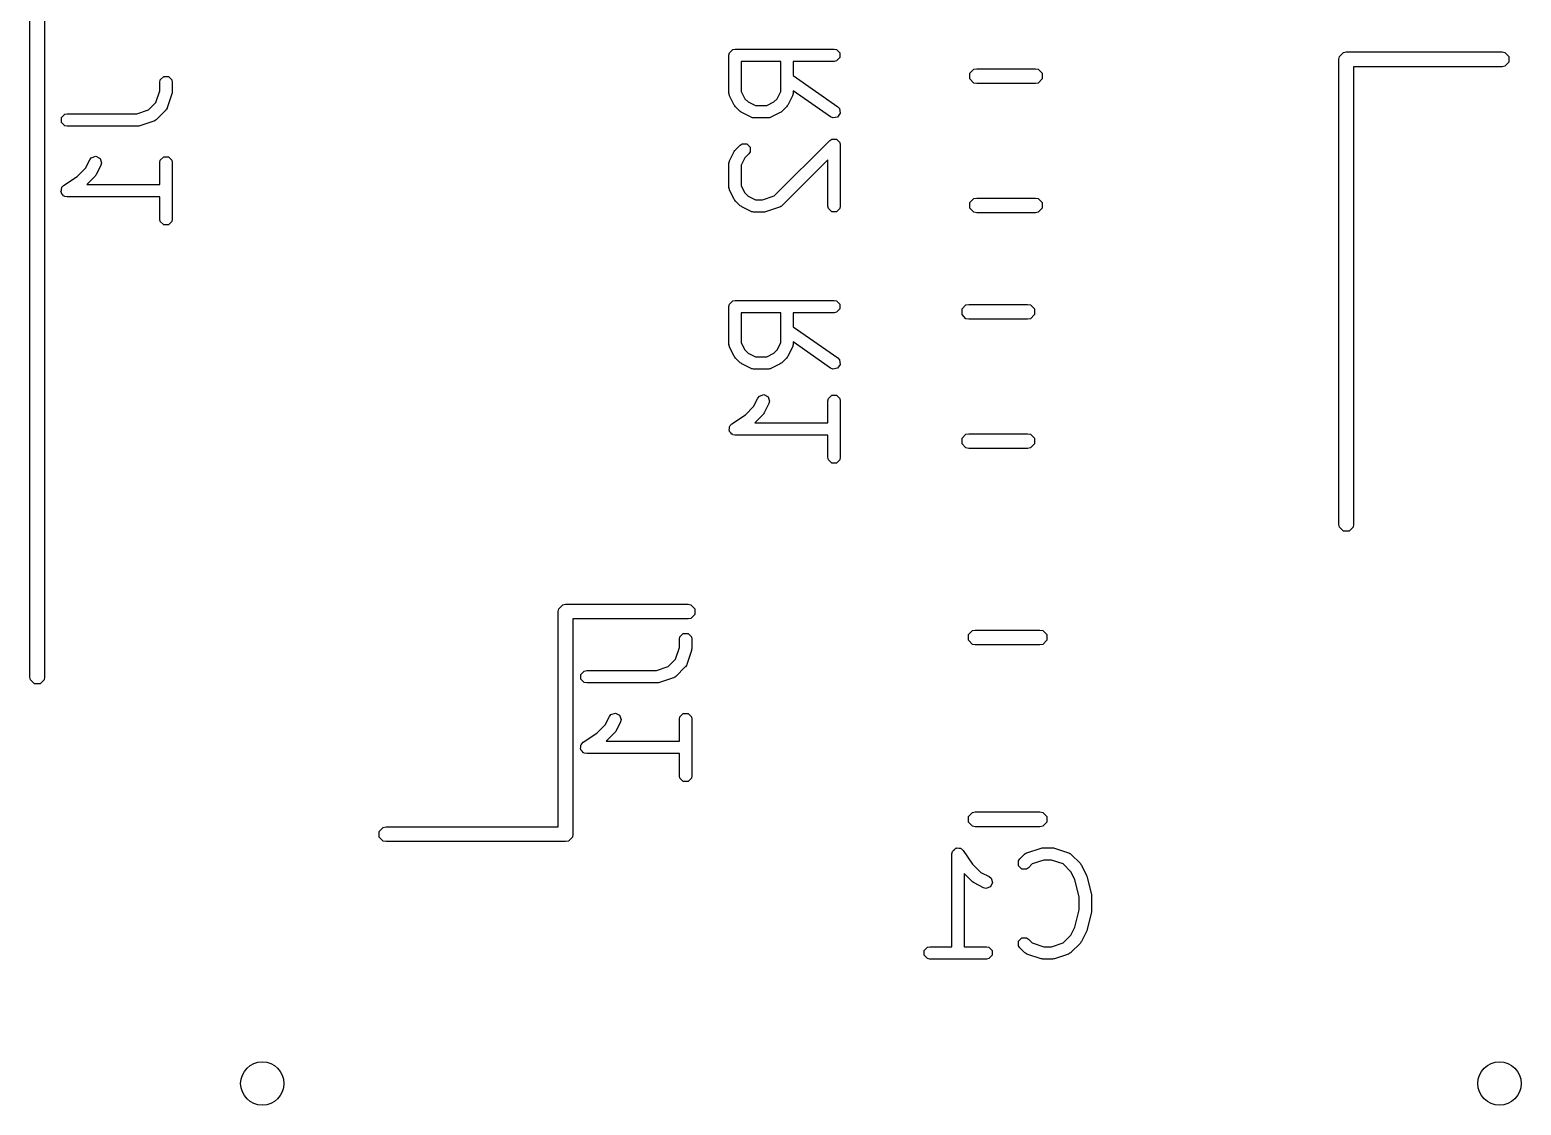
# Model space of a CAD drawing. Extents: x 4.95 to 7.04, y -4.14 to -2.94.
# Drawn here: x 4.9631 to 5.4377, y -4.1376 to -3.7954 of the extents above; entities that cross this region are included whole.
import ezdxf

# ---------------------------------------------------------------- set-up
doc = ezdxf.new("R2010")
doc.units = 0
doc.header["$MEASUREMENT"] = 0
doc.layers.add('BLACK', color=7, linetype='CONTINUOUS')

msp = doc.modelspace()

# ---------------------------------------------------------------- linework, layer by layer
at = {"layer": 'BLACK', "linetype": 'CONTINUOUS'}
for p, q in [((4.96315, -4.00142), (4.96315, -3.66953)), ((4.96787, -3.66953), (4.96787, -4.00142)), ((5.18563, -3.80352), (5.18578, -3.80277)), ((5.18563, -3.81552), (5.18563, -3.80352)), ((5.18578, -3.80277), (5.18684, -3.80171)), ((5.18684, -3.80171), (5.18759, -3.80156)), ((5.18759, -3.80156), (5.21909, -3.80156)), ((5.20212, -3.80549), (5.18956, -3.80549)), ((5.18956, -3.80549), (5.18956, -3.81506)), ((5.20212, -3.81506), (5.20212, -3.80549)), ((5.21909, -3.80549), (5.20606, -3.80549)), ((5.20606, -3.80549), (5.20606, -3.81)), ((5.21909, -3.80156), (5.21984, -3.80171)), ((5.21984, -3.80534), (5.21909, -3.80549)), ((5.21984, -3.80171), (5.22091, -3.80277)), ((5.22091, -3.80428), (5.21984, -3.80534)), ((5.22091, -3.80277), (5.22091, -3.80428)), ((5.37969, -3.8048), (5.37986, -3.8039)), ((5.37969, -3.95283), (5.37969, -3.8048)), ((5.37986, -3.8039), (5.38114, -3.80262)), ((5.38114, -3.80262), (5.38205, -3.80244)), ((5.38205, -3.80244), (5.43165, -3.80244)), ((5.43165, -3.80244), (5.43256, -3.80262)), ((5.43256, -3.80262), (5.43384, -3.8039)), ((5.43384, -3.80571), (5.43256, -3.80699)), ((5.43384, -3.8039), (5.43384, -3.80571)), ((5.00467, -3.8114), (5.00574, -3.81033)), ((5.00574, -3.81033), (5.00725, -3.81033)), ((5.00725, -3.81033), (5.00831, -3.8114)), ((5.20606, -3.81), (5.22022, -3.81991)), ((5.2623, -3.80927), (5.26357, -3.80799)), ((5.2623, -3.81108), (5.2623, -3.80927)), ((5.26357, -3.80799), (5.26448, -3.80781)), ((5.26448, -3.80781), (5.28316, -3.80781)), ((5.28316, -3.80781), (5.28406, -3.80799)), ((5.28406, -3.80799), (5.28534, -3.80927)), ((5.28534, -3.80927), (5.28534, -3.81108)), ((5.43165, -3.80717), (5.38441, -3.80717)), ((5.38441, -3.80717), (5.38441, -3.95283)), ((5.43256, -3.80699), (5.43165, -3.80717)), ((5.00327, -3.81858), (5.00452, -3.81483)), ((5.00452, -3.81215), (5.00467, -3.8114)), ((5.00452, -3.81483), (5.00452, -3.81215)), ((5.00831, -3.8114), (5.00846, -3.81215)), ((5.0084, -3.81546), (5.00836, -3.81577)), ((5.00846, -3.81515), (5.0084, -3.81546)), ((5.00846, -3.81215), (5.00846, -3.81515)), ((5.18956, -3.81506), (5.19071, -3.81736)), ((5.20097, -3.81736), (5.20212, -3.81506)), ((5.21796, -3.82313), (5.20606, -3.8148)), ((5.20606, -3.8148), (5.20606, -3.81552)), ((5.26357, -3.81236), (5.2623, -3.81108)), ((5.26448, -3.81254), (5.26357, -3.81236)), ((5.28316, -3.81254), (5.26448, -3.81254)), ((5.28406, -3.81236), (5.28316, -3.81254)), ((5.28534, -3.81108), (5.28406, -3.81236)), ((5.00093, -3.82093), (5.00327, -3.81858)), ((5.00836, -3.81577), (5.00686, -3.82027)), ((5.18565, -3.81562), (5.18563, -3.81552)), ((5.18563, -3.81566), (5.18565, -3.81562)), ((5.18571, -3.81597), (5.18563, -3.81566)), ((5.18578, -3.81628), (5.18571, -3.81597)), ((5.18581, -3.81631), (5.18578, -3.81628)), ((5.18583, -3.8164), (5.18581, -3.81631)), ((5.18733, -3.8194), (5.18583, -3.8164)), ((5.18753, -3.81965), (5.18733, -3.8194)), ((5.1877, -3.81991), (5.18753, -3.81965)), ((5.1892, -3.82141), (5.1877, -3.81991)), ((5.19071, -3.81736), (5.19176, -3.8184)), ((5.19176, -3.8184), (5.19406, -3.81955)), ((5.19406, -3.81955), (5.19763, -3.81955)), ((5.19763, -3.81955), (5.19993, -3.8184)), ((5.19993, -3.8184), (5.20097, -3.81736)), ((5.20398, -3.81991), (5.20248, -3.82141)), ((5.20416, -3.81965), (5.20398, -3.81991)), ((5.20435, -3.8194), (5.20416, -3.81965)), ((5.20585, -3.8164), (5.20435, -3.8194)), ((5.20588, -3.81631), (5.20585, -3.8164)), ((5.20591, -3.81628), (5.20588, -3.81631)), ((5.20597, -3.81597), (5.20591, -3.81628)), ((5.20606, -3.81566), (5.20597, -3.81597)), ((5.20606, -3.81552), (5.20604, -3.81562)), ((5.20604, -3.81562), (5.20606, -3.81566)), ((5.22022, -3.81991), (5.22075, -3.82046)), ((4.97318, -3.82339), (4.97424, -3.82233)), ((4.97318, -3.8249), (4.97318, -3.82339)), ((4.97424, -3.82597), (4.97318, -3.8249)), ((4.97424, -3.82233), (4.975, -3.82218)), ((4.975, -3.82218), (4.99717, -3.82218)), ((4.99717, -3.82218), (5.00093, -3.82093)), ((5.00261, -3.82451), (4.99812, -3.82601)), ((5.0027, -3.82447), (5.00261, -3.82451)), ((5.00275, -3.82447), (5.0027, -3.82447)), ((5.00301, -3.82429), (5.00275, -3.82447)), ((5.00328, -3.82413), (5.00301, -3.82429)), ((5.0033, -3.82409), (5.00328, -3.82413)), ((5.00338, -3.82404), (5.0033, -3.82409)), ((5.00638, -3.82104), (5.00338, -3.82404)), ((5.00644, -3.82096), (5.00638, -3.82104)), ((5.00648, -3.82094), (5.00644, -3.82096)), ((5.00664, -3.82066), (5.00648, -3.82094)), ((5.00681, -3.8204), (5.00664, -3.82066)), ((5.00686, -3.82027), (5.00681, -3.82036)), ((5.00681, -3.82036), (5.00681, -3.8204)), ((5.18946, -3.82159), (5.1892, -3.82141)), ((5.18971, -3.82178), (5.18946, -3.82159)), ((5.19271, -3.82328), (5.18971, -3.82178)), ((5.19281, -3.82331), (5.19271, -3.82328)), ((5.19284, -3.82334), (5.19281, -3.82331)), ((5.19315, -3.8234), (5.19284, -3.82334)), ((5.19345, -3.82349), (5.19315, -3.8234)), ((5.1935, -3.82347), (5.19345, -3.82349)), ((5.19359, -3.82349), (5.1935, -3.82347)), ((5.19809, -3.82349), (5.19359, -3.82349)), ((5.19819, -3.82347), (5.19809, -3.82349)), ((5.19823, -3.82349), (5.19819, -3.82347)), ((5.19854, -3.8234), (5.19823, -3.82349)), ((5.19885, -3.82334), (5.19854, -3.8234)), ((5.19888, -3.82331), (5.19885, -3.82334)), ((5.19897, -3.82328), (5.19888, -3.82331)), ((5.20197, -3.82178), (5.19897, -3.82328)), ((5.20222, -3.82159), (5.20197, -3.82178)), ((5.20248, -3.82141), (5.20222, -3.82159)), ((5.21866, -3.82344), (5.21796, -3.82313)), ((5.22015, -3.82318), (5.21866, -3.82344)), ((5.22101, -3.82195), (5.22015, -3.82318)), ((5.22075, -3.82046), (5.22101, -3.82195)), ((4.975, -3.82612), (4.97424, -3.82597)), ((4.99749, -3.82612), (4.975, -3.82612)), ((4.9978, -3.82605), (4.99749, -3.82612)), ((4.99812, -3.82601), (4.9978, -3.82605)), ((5.18583, -3.83714), (5.18733, -3.83414)), ((5.18733, -3.83414), (5.18753, -3.83389)), ((5.18753, -3.83389), (5.1877, -3.83363)), ((5.1877, -3.83363), (5.1892, -3.83213)), ((5.1892, -3.83213), (5.18984, -3.8317)), ((5.18984, -3.8317), (5.19135, -3.8317)), ((5.19135, -3.8317), (5.19241, -3.83277)), ((5.19241, -3.83427), (5.19199, -3.83491)), ((5.19241, -3.83277), (5.19241, -3.83427)), ((5.20003, -3.8483), (5.2177, -3.83063)), ((5.2177, -3.83063), (5.21834, -3.8302)), ((5.21834, -3.8302), (5.21984, -3.8302)), ((5.21984, -3.8302), (5.22091, -3.83127)), ((5.22091, -3.83127), (5.22106, -3.83202)), ((5.22106, -3.83202), (5.22106, -3.85152)), ((4.98088, -3.83948), (4.98223, -3.83676)), ((4.98223, -3.83676), (4.9827, -3.83616)), ((4.9827, -3.83616), (4.98413, -3.83568)), ((4.98413, -3.83568), (4.98548, -3.83636)), ((4.98576, -3.83853), (4.98426, -3.84153)), ((4.98548, -3.83636), (4.98596, -3.83778)), ((4.98596, -3.83778), (4.98576, -3.83853)), ((5.00452, -3.83765), (5.00467, -3.83689)), ((5.00452, -3.84468), (5.00452, -3.83765)), ((5.00467, -3.83689), (5.00574, -3.83583)), ((5.00574, -3.83583), (5.00725, -3.83583)), ((5.00725, -3.83583), (5.00831, -3.83689)), ((5.00831, -3.83689), (5.00846, -3.83765)), ((5.00846, -3.83765), (5.00846, -3.85564)), ((5.18563, -3.83788), (5.18571, -3.83758)), ((5.18565, -3.83792), (5.18563, -3.83788)), ((5.18563, -3.83802), (5.18565, -3.83792)), ((5.18563, -3.84552), (5.18563, -3.83802)), ((5.18571, -3.83758), (5.18578, -3.83727)), ((5.18578, -3.83727), (5.18581, -3.83723)), ((5.18581, -3.83723), (5.18583, -3.83714)), ((5.19071, -3.83619), (5.18956, -3.83848)), ((5.18956, -3.83848), (5.18956, -3.84505)), ((5.19199, -3.83491), (5.19071, -3.83619)), ((5.21712, -3.83677), (5.20248, -3.85141)), ((5.21712, -3.85152), (5.21712, -3.83677)), ((4.9739, -3.84501), (4.97824, -3.84211)), ((4.97824, -3.84211), (4.98088, -3.83948)), ((4.98389, -3.84204), (4.98125, -3.84468)), ((4.98406, -3.84177), (4.98389, -3.84204)), ((4.98426, -3.84153), (4.98406, -3.84177)), ((4.97306, -3.84703), (4.97318, -3.84646)), ((4.97318, -3.84719), (4.97306, -3.84703)), ((4.97318, -3.84589), (4.97332, -3.84575)), ((4.97318, -3.84646), (4.97318, -3.84589)), ((4.97318, -3.8474), (4.97318, -3.84719)), ((4.97358, -3.8478), (4.97318, -3.8474)), ((4.97332, -3.84575), (4.97336, -3.84555)), ((4.97336, -3.84555), (4.9739, -3.84501)), ((4.9739, -3.84828), (4.97358, -3.8478)), ((4.9741, -3.84832), (4.9739, -3.84828)), ((4.97424, -3.84846), (4.9741, -3.84832)), ((4.975, -3.84861), (4.97424, -3.84846)), ((5.00452, -3.84861), (4.975, -3.84861)), ((4.98125, -3.84468), (5.00452, -3.84468)), ((5.00452, -3.85564), (5.00452, -3.84861)), ((5.18565, -3.84562), (5.18563, -3.84552)), ((5.18563, -3.84566), (5.18565, -3.84562)), ((5.18571, -3.84596), (5.18563, -3.84566)), ((5.18578, -3.84627), (5.18571, -3.84596)), ((5.18581, -3.8463), (5.18578, -3.84627)), ((5.18583, -3.8464), (5.18581, -3.8463)), ((5.18733, -3.8494), (5.18583, -3.8464)), ((5.18956, -3.84505), (5.19071, -3.84735)), ((5.19071, -3.84735), (5.19176, -3.8484)), ((5.19176, -3.8484), (5.19406, -3.84955)), ((5.19627, -3.84955), (5.20003, -3.8483)), ((5.18753, -3.84965), (5.18733, -3.8494)), ((5.1877, -3.84991), (5.18753, -3.84965)), ((5.1892, -3.85141), (5.1877, -3.84991)), ((5.18946, -3.85159), (5.1892, -3.85141)), ((5.18971, -3.85178), (5.18946, -3.85159)), ((5.19271, -3.85328), (5.18971, -3.85178)), ((5.19281, -3.85331), (5.19271, -3.85328)), ((5.19284, -3.85334), (5.19281, -3.85331)), ((5.19315, -3.8534), (5.19284, -3.85334)), ((5.19345, -3.85348), (5.19315, -3.8534)), ((5.1935, -3.85347), (5.19345, -3.85348)), ((5.19359, -3.85349), (5.1935, -3.85347)), ((5.19406, -3.84955), (5.19627, -3.84955)), ((5.1969, -3.85343), (5.19659, -3.85349)), ((5.19722, -3.85339), (5.1969, -3.85343)), ((5.20172, -3.85189), (5.19722, -3.85339)), ((5.2018, -3.85184), (5.20172, -3.85189)), ((5.20185, -3.85184), (5.2018, -3.85184)), ((5.20211, -3.85166), (5.20185, -3.85184)), ((5.20238, -3.85151), (5.20211, -3.85166)), ((5.2024, -3.85147), (5.20238, -3.85151)), ((5.20248, -3.85141), (5.2024, -3.85147)), ((5.21727, -3.85227), (5.21712, -3.85152)), ((5.21834, -3.85334), (5.21727, -3.85227)), ((5.21984, -3.85334), (5.21834, -3.85334)), ((5.22091, -3.85227), (5.21984, -3.85334)), ((5.22106, -3.85152), (5.22091, -3.85227)), ((5.2623, -3.85041), (5.26357, -3.84914)), ((5.2623, -3.85222), (5.2623, -3.85041)), ((5.26357, -3.8535), (5.2623, -3.85222)), ((5.26357, -3.84914), (5.26448, -3.84896)), ((5.26448, -3.84896), (5.28316, -3.84896)), ((5.28316, -3.84896), (5.28406, -3.84914)), ((5.28406, -3.84914), (5.28534, -3.85041)), ((5.28534, -3.85222), (5.28406, -3.8535)), ((5.28534, -3.85041), (5.28534, -3.85222)), ((5.00467, -3.8564), (5.00452, -3.85564)), ((5.00574, -3.85746), (5.00467, -3.8564)), ((5.00725, -3.85746), (5.00574, -3.85746)), ((5.00831, -3.8564), (5.00725, -3.85746)), ((5.00846, -3.85564), (5.00831, -3.8564)), ((5.19659, -3.85349), (5.19359, -3.85349)), ((5.26448, -3.85368), (5.26357, -3.8535)), ((5.28316, -3.85368), (5.26448, -3.85368)), ((5.28406, -3.8535), (5.28316, -3.85368)), ((5.18578, -3.88273), (5.18684, -3.88167)), ((5.18684, -3.88167), (5.18759, -3.88152)), ((5.18759, -3.88152), (5.21909, -3.88152)), ((5.21909, -3.88152), (5.21984, -3.88167)), ((5.21984, -3.88167), (5.22091, -3.88273)), ((5.18563, -3.88349), (5.18578, -3.88273)), ((5.18563, -3.89548), (5.18563, -3.88349)), ((5.20212, -3.88545), (5.18956, -3.88545)), ((5.18956, -3.88545), (5.18956, -3.89502)), ((5.20212, -3.89502), (5.20212, -3.88545)), ((5.21909, -3.88545), (5.20606, -3.88545)), ((5.20606, -3.88545), (5.20606, -3.88996)), ((5.21984, -3.8853), (5.21909, -3.88545)), ((5.22091, -3.88424), (5.21984, -3.8853)), ((5.22091, -3.88273), (5.22091, -3.88424)), ((5.25978, -3.88427), (5.26105, -3.88299)), ((5.25978, -3.88608), (5.25978, -3.88427)), ((5.26105, -3.88736), (5.25978, -3.88608)), ((5.26105, -3.88299), (5.26196, -3.88281)), ((5.26196, -3.88281), (5.28064, -3.88281)), ((5.28064, -3.88281), (5.28154, -3.88299)), ((5.28154, -3.88299), (5.28282, -3.88427)), ((5.28282, -3.88608), (5.28154, -3.88736)), ((5.28282, -3.88427), (5.28282, -3.88608)), ((5.20606, -3.88996), (5.22022, -3.89987)), ((5.26196, -3.88754), (5.26105, -3.88736)), ((5.28064, -3.88754), (5.26196, -3.88754)), ((5.28154, -3.88736), (5.28064, -3.88754)), ((5.18565, -3.89558), (5.18563, -3.89548)), ((5.18563, -3.89562), (5.18565, -3.89558)), ((5.18571, -3.89593), (5.18563, -3.89562)), ((5.18578, -3.89624), (5.18571, -3.89593)), ((5.18956, -3.89502), (5.19071, -3.89732)), ((5.20097, -3.89732), (5.20212, -3.89502)), ((5.20597, -3.89593), (5.20591, -3.89624)), ((5.20606, -3.89562), (5.20597, -3.89593)), ((5.20606, -3.89548), (5.20604, -3.89558)), ((5.20604, -3.89558), (5.20606, -3.89562)), ((5.21796, -3.9031), (5.20606, -3.89477)), ((5.20606, -3.89477), (5.20606, -3.89548)), ((5.18581, -3.89627), (5.18578, -3.89624)), ((5.18583, -3.89636), (5.18581, -3.89627)), ((5.18733, -3.89936), (5.18583, -3.89636)), ((5.18753, -3.89961), (5.18733, -3.89936)), ((5.1877, -3.89988), (5.18753, -3.89961)), ((5.1892, -3.90138), (5.1877, -3.89988)), ((5.19071, -3.89732), (5.19176, -3.89837)), ((5.19176, -3.89837), (5.19406, -3.89951)), ((5.19406, -3.89951), (5.19763, -3.89951)), ((5.19763, -3.89951), (5.19993, -3.89837)), ((5.19993, -3.89837), (5.20097, -3.89732)), ((5.20398, -3.89988), (5.20248, -3.90138)), ((5.20416, -3.89961), (5.20398, -3.89988)), ((5.20435, -3.89936), (5.20416, -3.89961)), ((5.20585, -3.89636), (5.20435, -3.89936)), ((5.20588, -3.89627), (5.20585, -3.89636)), ((5.20591, -3.89624), (5.20588, -3.89627)), ((5.22022, -3.89987), (5.22075, -3.90043)), ((5.22075, -3.90043), (5.22101, -3.90191)), ((5.18946, -3.90155), (5.1892, -3.90138)), ((5.18971, -3.90174), (5.18946, -3.90155)), ((5.19271, -3.90324), (5.18971, -3.90174)), ((5.19281, -3.90327), (5.19271, -3.90324)), ((5.19284, -3.9033), (5.19281, -3.90327)), ((5.19315, -3.90336), (5.19284, -3.9033)), ((5.19345, -3.90345), (5.19315, -3.90336)), ((5.1935, -3.90343), (5.19345, -3.90345)), ((5.19359, -3.90345), (5.1935, -3.90343)), ((5.19809, -3.90345), (5.19359, -3.90345)), ((5.19819, -3.90343), (5.19809, -3.90345)), ((5.19823, -3.90345), (5.19819, -3.90343)), ((5.19854, -3.90336), (5.19823, -3.90345)), ((5.19885, -3.9033), (5.19854, -3.90336)), ((5.19888, -3.90327), (5.19885, -3.9033)), ((5.19897, -3.90324), (5.19888, -3.90327)), ((5.20197, -3.90174), (5.19897, -3.90324)), ((5.20222, -3.90155), (5.20197, -3.90174)), ((5.20248, -3.90138), (5.20222, -3.90155)), ((5.21866, -3.9034), (5.21796, -3.9031)), ((5.22015, -3.90314), (5.21866, -3.9034)), ((5.22101, -3.90191), (5.22015, -3.90314)), ((5.19348, -3.91531), (5.19483, -3.9126)), ((5.19483, -3.9126), (5.1953, -3.91199)), ((5.1953, -3.91199), (5.19673, -3.91152)), ((5.19673, -3.91152), (5.19808, -3.91219)), ((5.19835, -3.91436), (5.19685, -3.91736)), ((5.19808, -3.91219), (5.19856, -3.91362)), ((5.19856, -3.91362), (5.19835, -3.91436)), ((5.21712, -3.91348), (5.21727, -3.91273)), ((5.21712, -3.92051), (5.21712, -3.91348)), ((5.21727, -3.91273), (5.21834, -3.91166)), ((5.21834, -3.91166), (5.21984, -3.91166)), ((5.21984, -3.91166), (5.22091, -3.91273)), ((5.22091, -3.91273), (5.22106, -3.91348)), ((5.22106, -3.91348), (5.22106, -3.93148)), ((5.1865, -3.92084), (5.19084, -3.91795)), ((5.19084, -3.91795), (5.19348, -3.91531)), ((5.19649, -3.91787), (5.19385, -3.92051)), ((5.19666, -3.91761), (5.19649, -3.91787)), ((5.19685, -3.91736), (5.19666, -3.91761)), ((5.18566, -3.92286), (5.18578, -3.9223)), ((5.18578, -3.92303), (5.18566, -3.92286)), ((5.18578, -3.92173), (5.18592, -3.92158)), ((5.18578, -3.9223), (5.18578, -3.92173)), ((5.18578, -3.92323), (5.18578, -3.92303)), ((5.18618, -3.92364), (5.18578, -3.92323)), ((5.18592, -3.92158), (5.18596, -3.92138)), ((5.18596, -3.92138), (5.1865, -3.92084)), ((5.1865, -3.92412), (5.18618, -3.92364)), ((5.1867, -3.92416), (5.1865, -3.92412)), ((5.18684, -3.9243), (5.1867, -3.92416)), ((5.18759, -3.92445), (5.18684, -3.9243)), ((5.21712, -3.92445), (5.18759, -3.92445)), ((5.19385, -3.92051), (5.21712, -3.92051)), ((5.21712, -3.93148), (5.21712, -3.92445)), ((5.25978, -3.92541), (5.26105, -3.92414)), ((5.26105, -3.92414), (5.26196, -3.92396)), ((5.26196, -3.92396), (5.28064, -3.92396)), ((5.28064, -3.92396), (5.28154, -3.92414)), ((5.28154, -3.92414), (5.28282, -3.92541)), ((5.25978, -3.92722), (5.25978, -3.92541)), ((5.26105, -3.9285), (5.25978, -3.92722)), ((5.26196, -3.92868), (5.26105, -3.9285)), ((5.28064, -3.92868), (5.26196, -3.92868)), ((5.28154, -3.9285), (5.28064, -3.92868)), ((5.28282, -3.92722), (5.28154, -3.9285)), ((5.28282, -3.92541), (5.28282, -3.92722)), ((5.21727, -3.93223), (5.21712, -3.93148)), ((5.21834, -3.9333), (5.21727, -3.93223)), ((5.21984, -3.9333), (5.21834, -3.9333)), ((5.22091, -3.93223), (5.21984, -3.9333)), ((5.22106, -3.93148), (5.22091, -3.93223)), ((5.37986, -3.95374), (5.37969, -3.95283)), ((5.38441, -3.95283), (5.38423, -3.95374)), ((5.38114, -3.95502), (5.37986, -3.95374)), ((5.38295, -3.95502), (5.38114, -3.95502)), ((5.38423, -3.95374), (5.38295, -3.95502)), ((5.13126, -3.98055), (5.13144, -3.97965)), ((5.13126, -4.04906), (5.13126, -3.98055)), ((5.13144, -3.97965), (5.13272, -3.97837)), ((5.13272, -3.97837), (5.13362, -3.97819)), ((5.13362, -3.97819), (5.1726, -3.97819)), ((5.1726, -3.97819), (5.1735, -3.97837)), ((5.1735, -3.97837), (5.17478, -3.97965)), ((5.17478, -3.98146), (5.1735, -3.98273)), ((5.17478, -3.97965), (5.17478, -3.98146)), ((5.1726, -3.98291), (5.13598, -3.98291)), ((5.13598, -3.98291), (5.13598, -4.05142)), ((5.1735, -3.98273), (5.1726, -3.98291)), ((5.16988, -3.98931), (5.17003, -3.98856)), ((5.16988, -3.99199), (5.16988, -3.98931)), ((5.17003, -3.98856), (5.17109, -3.9875)), ((5.17109, -3.9875), (5.1726, -3.9875)), ((5.1726, -3.9875), (5.17366, -3.98856)), ((5.17366, -3.98856), (5.17381, -3.98931)), ((5.17381, -3.98931), (5.17381, -3.99231)), ((5.26183, -3.98791), (5.26311, -3.98663)), ((5.26183, -3.98971), (5.26183, -3.98791)), ((5.26311, -3.99099), (5.26183, -3.98971)), ((5.26311, -3.98663), (5.26401, -3.98645)), ((5.26401, -3.99117), (5.26311, -3.99099)), ((5.26401, -3.98645), (5.28458, -3.98645)), ((5.28458, -3.98645), (5.28549, -3.98663)), ((5.28549, -3.99099), (5.28458, -3.99117)), ((5.28549, -3.98663), (5.28677, -3.98791)), ((5.28677, -3.98971), (5.28549, -3.99099)), ((5.28677, -3.98791), (5.28677, -3.98971)), ((5.16628, -3.99809), (5.16863, -3.99575)), ((5.16863, -3.99575), (5.16988, -3.99199)), ((5.17371, -3.99294), (5.17221, -3.99744)), ((5.17375, -3.99262), (5.17371, -3.99294)), ((5.17381, -3.99231), (5.17375, -3.99262)), ((5.28458, -3.99117), (5.26401, -3.99117)), ((5.13853, -4.00056), (5.1396, -3.99949)), ((5.13853, -4.00207), (5.13853, -4.00056)), ((5.1396, -3.99949), (5.14035, -3.99934)), ((5.14035, -3.99934), (5.16253, -3.99934)), ((5.16253, -3.99934), (5.16628, -3.99809)), ((5.17174, -3.9982), (5.16874, -4.0012)), ((5.17179, -3.99812), (5.17174, -3.9982)), ((5.17183, -3.9981), (5.17179, -3.99812)), ((5.17199, -3.99783), (5.17183, -3.9981)), ((5.17217, -3.99757), (5.17199, -3.99783)), ((5.17221, -3.99744), (5.17217, -3.99752)), ((5.17217, -3.99752), (5.17217, -3.99757)), ((4.96333, -4.00232), (4.96315, -4.00142)), ((4.96461, -4.0036), (4.96333, -4.00232)), ((4.96642, -4.0036), (4.96461, -4.0036)), ((4.96769, -4.00232), (4.96642, -4.0036)), ((4.96787, -4.00142), (4.96769, -4.00232)), ((5.1396, -4.00313), (5.13853, -4.00207)), ((5.14035, -4.00328), (5.1396, -4.00313)), ((5.16285, -4.00328), (5.14035, -4.00328)), ((5.16316, -4.00322), (5.16285, -4.00328)), ((5.16347, -4.00318), (5.16316, -4.00322)), ((5.16797, -4.00168), (5.16347, -4.00318)), ((5.16805, -4.00163), (5.16797, -4.00168)), ((5.1681, -4.00163), (5.16805, -4.00163)), ((5.16836, -4.00146), (5.1681, -4.00163)), ((5.16864, -4.0013), (5.16836, -4.00146)), ((5.16866, -4.00126), (5.16864, -4.0013)), ((5.16874, -4.0012), (5.16866, -4.00126)), ((5.14623, -4.01664), (5.14759, -4.01393)), ((5.14759, -4.01393), (5.14806, -4.01332)), ((5.14806, -4.01332), (5.14949, -4.01285)), ((5.14949, -4.01285), (5.15084, -4.01352)), ((5.15084, -4.01352), (5.15131, -4.01495)), ((5.16988, -4.01481), (5.17003, -4.01406)), ((5.16988, -4.02184), (5.16988, -4.01481)), ((5.17003, -4.01406), (5.17109, -4.01299)), ((5.17109, -4.01299), (5.1726, -4.01299)), ((5.1726, -4.01299), (5.17366, -4.01406)), ((5.17366, -4.01406), (5.17381, -4.01481)), ((5.17381, -4.01481), (5.17381, -4.03281)), ((5.13926, -4.02217), (5.1436, -4.01928)), ((5.1436, -4.01928), (5.14623, -4.01664)), ((5.14924, -4.0192), (5.1466, -4.02184)), ((5.14942, -4.01894), (5.14924, -4.0192)), ((5.14961, -4.01869), (5.14942, -4.01894)), ((5.15111, -4.01569), (5.14961, -4.01869)), ((5.15131, -4.01495), (5.15111, -4.01569)), ((5.13842, -4.02419), (5.13853, -4.02363)), ((5.13853, -4.02436), (5.13842, -4.02419)), ((5.13853, -4.02306), (5.13867, -4.02291)), ((5.13853, -4.02363), (5.13853, -4.02306)), ((5.13867, -4.02291), (5.13871, -4.02271)), ((5.13871, -4.02271), (5.13926, -4.02217)), ((5.1466, -4.02184), (5.16988, -4.02184)), ((5.13853, -4.02456), (5.13853, -4.02436)), ((5.13894, -4.02497), (5.13853, -4.02456)), ((5.13925, -4.02545), (5.13894, -4.02497)), ((5.13945, -4.02548), (5.13925, -4.02545)), ((5.1396, -4.02563), (5.13945, -4.02548)), ((5.14035, -4.02578), (5.1396, -4.02563)), ((5.16988, -4.02578), (5.14035, -4.02578)), ((5.16988, -4.03281), (5.16988, -4.02578)), ((5.17003, -4.03356), (5.16988, -4.03281)), ((5.17109, -4.03463), (5.17003, -4.03356)), ((5.17366, -4.03356), (5.1726, -4.03463)), ((5.17381, -4.03281), (5.17366, -4.03356)), ((5.1726, -4.03463), (5.17109, -4.03463)), ((5.26183, -4.04578), (5.26311, -4.0445)), ((5.26183, -4.04759), (5.26183, -4.04578)), ((5.26311, -4.04887), (5.26183, -4.04759)), ((5.26311, -4.0445), (5.26401, -4.04432)), ((5.26401, -4.04432), (5.28458, -4.04432)), ((5.28458, -4.04432), (5.28549, -4.0445)), ((5.28549, -4.0445), (5.28677, -4.04578)), ((5.28677, -4.04759), (5.28549, -4.04887)), ((5.28677, -4.04578), (5.28677, -4.04759)), ((5.07435, -4.05051), (5.07563, -4.04923)), ((5.07435, -4.05232), (5.07435, -4.05051)), ((5.07563, -4.0536), (5.07435, -4.05232)), ((5.07563, -4.04923), (5.07654, -4.04906)), ((5.07654, -4.04906), (5.13126, -4.04906)), ((5.1358, -4.05232), (5.13453, -4.0536)), ((5.13598, -4.05142), (5.1358, -4.05232)), ((5.26401, -4.04905), (5.26311, -4.04887)), ((5.28458, -4.04905), (5.26401, -4.04905)), ((5.28549, -4.04887), (5.28458, -4.04905)), ((5.07654, -4.05378), (5.07563, -4.0536)), ((5.13362, -4.05378), (5.07654, -4.05378)), ((5.13453, -4.0536), (5.13362, -4.05378)), ((5.25658, -4.05767), (5.25673, -4.05692)), ((5.25673, -4.05692), (5.25688, -4.05678)), ((5.25688, -4.05678), (5.25692, -4.05658)), ((5.25692, -4.05658), (5.25739, -4.05626)), ((5.25739, -4.05626), (5.2578, -4.05585)), ((5.2578, -4.05585), (5.258, -4.05585)), ((5.258, -4.05585), (5.25817, -4.05574)), ((5.25817, -4.05574), (5.25873, -4.05585)), ((5.25873, -4.05585), (5.2593, -4.05585)), ((5.2593, -4.05585), (5.25945, -4.056)), ((5.25945, -4.056), (5.25965, -4.05604)), ((5.25965, -4.05604), (5.26019, -4.05658)), ((5.26019, -4.05658), (5.26308, -4.06092)), ((5.27976, -4.05769), (5.28003, -4.05753)), ((5.28003, -4.05753), (5.2803, -4.05735)), ((5.2803, -4.05735), (5.28034, -4.05735)), ((5.28034, -4.05735), (5.28043, -4.05731)), ((5.28043, -4.05731), (5.28493, -4.05581)), ((5.28493, -4.05581), (5.28524, -4.05577)), ((5.28524, -4.05577), (5.28555, -4.0557)), ((5.28555, -4.0557), (5.28855, -4.0557)), ((5.28855, -4.0557), (5.28886, -4.05577)), ((5.28886, -4.05577), (5.28917, -4.05581)), ((5.28917, -4.05581), (5.29367, -4.05731)), ((5.29367, -4.05731), (5.29375, -4.05735)), ((5.29375, -4.05735), (5.2938, -4.05735)), ((5.2938, -4.05735), (5.29406, -4.05753)), ((5.29406, -4.05753), (5.29434, -4.05769)), ((5.25658, -4.0872), (5.25658, -4.05767)), ((5.26308, -4.06092), (5.26572, -4.06355)), ((5.27773, -4.05992), (5.27816, -4.05928)), ((5.27773, -4.06143), (5.27773, -4.05992)), ((5.2788, -4.06249), (5.27773, -4.06143)), ((5.27816, -4.05928), (5.27966, -4.05778)), ((5.27966, -4.05778), (5.27974, -4.05773)), ((5.27974, -4.05773), (5.27976, -4.05769)), ((5.28094, -4.06206), (5.2803, -4.06249)), ((5.28211, -4.06089), (5.28094, -4.06206)), ((5.28587, -4.05964), (5.28211, -4.06089)), ((5.28823, -4.05964), (5.28587, -4.05964)), ((5.29198, -4.06089), (5.28823, -4.05964)), ((5.29443, -4.06334), (5.29198, -4.06089)), ((5.29434, -4.05769), (5.29436, -4.05773)), ((5.29436, -4.05773), (5.29444, -4.05778)), ((5.29444, -4.05778), (5.29744, -4.06078)), ((5.29744, -4.06078), (5.29761, -4.06104)), ((5.29761, -4.06104), (5.29781, -4.06129)), ((5.29781, -4.06129), (5.29931, -4.06429)), ((5.26316, -4.06656), (5.26052, -4.06393)), ((5.26052, -4.06393), (5.26052, -4.0872)), ((5.26342, -4.06674), (5.26316, -4.06656)), ((5.26367, -4.06693), (5.26342, -4.06674)), ((5.26667, -4.06843), (5.26367, -4.06693)), ((5.26572, -4.06355), (5.26843, -4.06491)), ((5.26843, -4.06491), (5.26904, -4.06538)), ((5.26951, -4.06681), (5.26884, -4.06816)), ((5.26904, -4.06538), (5.26951, -4.06681)), ((5.2803, -4.06249), (5.2788, -4.06249)), ((5.29569, -4.06586), (5.29443, -4.06334)), ((5.29708, -4.07141), (5.29569, -4.06586)), ((5.29931, -4.06429), (5.29936, -4.0645)), ((5.29936, -4.0645), (5.29946, -4.06469)), ((5.29946, -4.06469), (5.30096, -4.07069)), ((5.26741, -4.06864), (5.26667, -4.06843)), ((5.26884, -4.06816), (5.26741, -4.06864)), ((5.29708, -4.07543), (5.29708, -4.07141)), ((5.30096, -4.07069), (5.30097, -4.07093)), ((5.30097, -4.07093), (5.30101, -4.07117)), ((5.30101, -4.07117), (5.30101, -4.07567)), ((5.29569, -4.08098), (5.29708, -4.07543)), ((5.30096, -4.07615), (5.29946, -4.08215)), ((5.30097, -4.07591), (5.30096, -4.07615)), ((5.30101, -4.07567), (5.30097, -4.07591)), ((5.29443, -4.0835), (5.29569, -4.08098)), ((5.27773, -4.08542), (5.2788, -4.08435)), ((5.27773, -4.08692), (5.27773, -4.08542)), ((5.2788, -4.08435), (5.2803, -4.08435)), ((5.2803, -4.08435), (5.28094, -4.08478)), ((5.28094, -4.08478), (5.28211, -4.08595)), ((5.28211, -4.08595), (5.28587, -4.0872)), ((5.28823, -4.0872), (5.29198, -4.08595)), ((5.29198, -4.08595), (5.29443, -4.0835)), ((5.29761, -4.0858), (5.29744, -4.08606)), ((5.29781, -4.08555), (5.29761, -4.0858)), ((5.29931, -4.08255), (5.29781, -4.08555)), ((5.29936, -4.08234), (5.29931, -4.08255)), ((5.29946, -4.08215), (5.29936, -4.08234)), ((5.24773, -4.08842), (5.2488, -4.08735)), ((5.24773, -4.08992), (5.24773, -4.08842)), ((5.2488, -4.09099), (5.24773, -4.08992)), ((5.2488, -4.08735), (5.24955, -4.0872)), ((5.24955, -4.0872), (5.25658, -4.0872)), ((5.26052, -4.0872), (5.26755, -4.0872)), ((5.26755, -4.0872), (5.2683, -4.08735)), ((5.2683, -4.08735), (5.26937, -4.08842)), ((5.26937, -4.08992), (5.2683, -4.09099)), ((5.26937, -4.08842), (5.26937, -4.08992)), ((5.27816, -4.08756), (5.27773, -4.08692)), ((5.27966, -4.08906), (5.27816, -4.08756)), ((5.27974, -4.08912), (5.27966, -4.08906)), ((5.27976, -4.08916), (5.27974, -4.08912)), ((5.28003, -4.08931), (5.27976, -4.08916)), ((5.2803, -4.08949), (5.28003, -4.08931)), ((5.28034, -4.08949), (5.2803, -4.08949)), ((5.28043, -4.08954), (5.28034, -4.08949)), ((5.28493, -4.09104), (5.28043, -4.08954)), ((5.28587, -4.0872), (5.28823, -4.0872)), ((5.29367, -4.08954), (5.28917, -4.09104)), ((5.29375, -4.08949), (5.29367, -4.08954)), ((5.2938, -4.08949), (5.29375, -4.08949)), ((5.29406, -4.08931), (5.2938, -4.08949)), ((5.29434, -4.08916), (5.29406, -4.08931)), ((5.29436, -4.08912), (5.29434, -4.08916)), ((5.29444, -4.08906), (5.29436, -4.08912)), ((5.29744, -4.08606), (5.29444, -4.08906)), ((5.24955, -4.09114), (5.2488, -4.09099)), ((5.26755, -4.09114), (5.24955, -4.09114)), ((5.2683, -4.09099), (5.26755, -4.09114)), ((5.28524, -4.09108), (5.28493, -4.09104)), ((5.28555, -4.09114), (5.28524, -4.09108)), ((5.28855, -4.09114), (5.28555, -4.09114)), ((5.28886, -4.09108), (5.28855, -4.09114)), ((5.28917, -4.09104), (5.28886, -4.09108))]:
    msp.add_line(p, q, dxfattribs=at)
at = {"layer": 'BLACK'}
for centre in [(5.03713, -4.13075), (5.03713, -4.13075), (5.43083, -4.13075), (5.43083, -4.13075)]:
    msp.add_circle(centre, 0.00689, dxfattribs=at)

doc.saveas('drawing.dxf')
